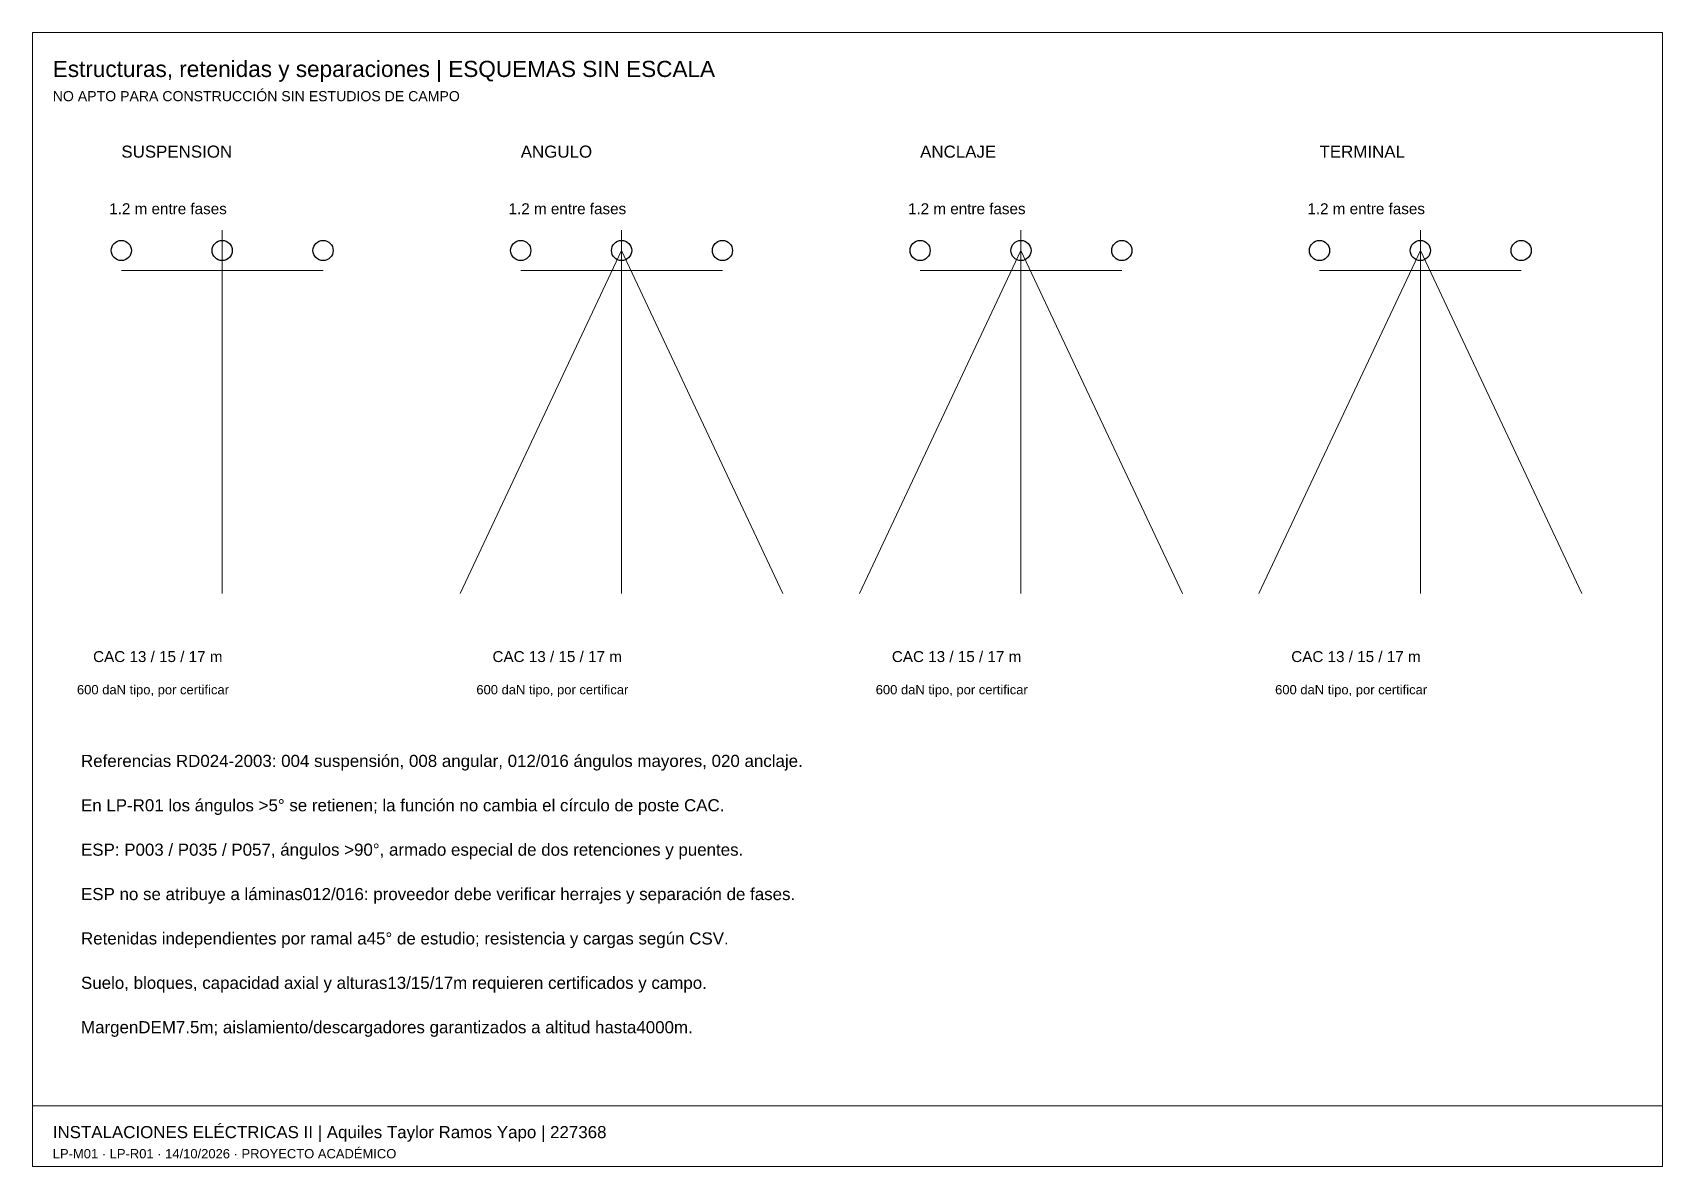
# Paper-space layout 'LP-ESTRUCTURAS' of a CAD drawing. Header units: metres, sheet in millimetres. Extents: x 8 to 412, y 8 to 289.
import ezdxf

# ---------------------------------------------------------------- set-up
doc = ezdxf.new("R2010")
doc.units = ezdxf.units.M
doc.layers.add('DETALLE', color=7, linetype='Continuous', lineweight=13)
doc.layers.add('ROTULO', color=7, linetype='Continuous', lineweight=13)
doc.styles.add('Arial', font='arial.ttf')

psp = doc.layouts.new('LP-ESTRUCTURAS')

# ---------------------------------------------------------------- linework, layer by layer
for centre in [(30, 235), (55, 235), (80, 235), (129, 235), (154, 235), (179, 235), (228, 235), (253, 235), (278, 235), (327, 235), (352, 235), (377, 235)]:
    psp.add_circle(centre, 2.5)
at = {"layer": 'DETALLE'}
for p, q in [((55, 150), (55, 240)), ((154, 150), (154, 240)), ((253, 150), (253, 240)), ((352, 150), (352, 240)), ((154, 235), (114, 150)), ((154, 235), (194, 150)), ((253, 235), (213, 150)), ((253, 235), (293, 150)), ((352, 235), (312, 150)), ((352, 235), (392, 150)), ((30, 230), (80, 230)), ((129, 230), (179, 230)), ((228, 230), (278, 230)), ((327, 230), (377, 230))]:
    psp.add_line(p, q, dxfattribs=at)
at = {"layer": 'ROTULO'}
psp.add_line((8, 23), (412, 23), dxfattribs=at)
psp.add_lwpolyline([(8, 8), (412, 8), (412, 289), (8, 289)], close=True, dxfattribs=at)

# ---------------------------------------------------------------- texts
at = {"layer": 'ROTULO', "style": 'Arial'}
for s, height, p in [('Estructuras, retenidas y separaciones | ESQUEMAS SIN ESCALA', 4, (13, 278)), ('NO APTO PARA CONSTRUCCIÓN SIN ESTUDIOS DE CAMPO', 2.5, (13, 272)), ('SUSPENSION', 3, (30, 258)), ('ANGULO', 3, (129, 258)), ('ANCLAJE', 3, (228, 258)), ('TERMINAL', 3, (327, 258)), ('1.2 m entre fases', 2.7, (27, 244)), ('1.2 m entre fases', 2.7, (126, 244)), ('1.2 m entre fases', 2.7, (225, 244)), ('1.2 m entre fases', 2.7, (324, 244)), ('CAC 13 / 15 / 17 m', 2.7, (23, 133)), ('CAC 13 / 15 / 17 m', 2.7, (122, 133)), ('CAC 13 / 15 / 17 m', 2.7, (221, 133)), ('CAC 13 / 15 / 17 m', 2.7, (320, 133)), ('600 daN tipo, por certificar', 2.3, (19, 125)), ('600 daN tipo, por certificar', 2.3, (118, 125)), ('600 daN tipo, por certificar', 2.3, (217, 125)), ('600 daN tipo, por certificar', 2.3, (316, 125)), ('Referencias RD024-2003: 004 suspensión, 008 angular, 012/016 ángulos mayores, 020 anclaje.', 3, (20, 107)), ('En LP-R01 los ángulos >5° se retienen; la función no cambia el círculo de poste CAC.', 3, (20, 96)), ('ESP: P003 / P035 / P057, ángulos >90°, armado especial de dos retenciones y puentes.', 3, (20, 85)), ('ESP no se atribuye a láminas012/016: proveedor debe verificar herrajes y separación de fases.', 3, (20, 74)), ('Retenidas independientes por ramal a45° de estudio; resistencia y cargas según CSV.', 3, (20, 63)), ('Suelo, bloques, capacidad axial y alturas13/15/17m requieren certificados y campo.', 3, (20, 52)), ('MargenDEM7.5m; aislamiento/descargadores garantizados a altitud hasta4000m.', 3, (20, 41)), ('INSTALACIONES ELÉCTRICAS II | Aquiles Taylor Ramos Yapo | 227368', 3, (13, 15)), ('LP-M01 · LP-R01 · 14/10/2026 · PROYECTO ACADÉMICO', 2.3, (13, 10))]:
    psp.add_text(s, height=height, dxfattribs=at).set_placement(p)

doc.saveas('drawing.dxf')
